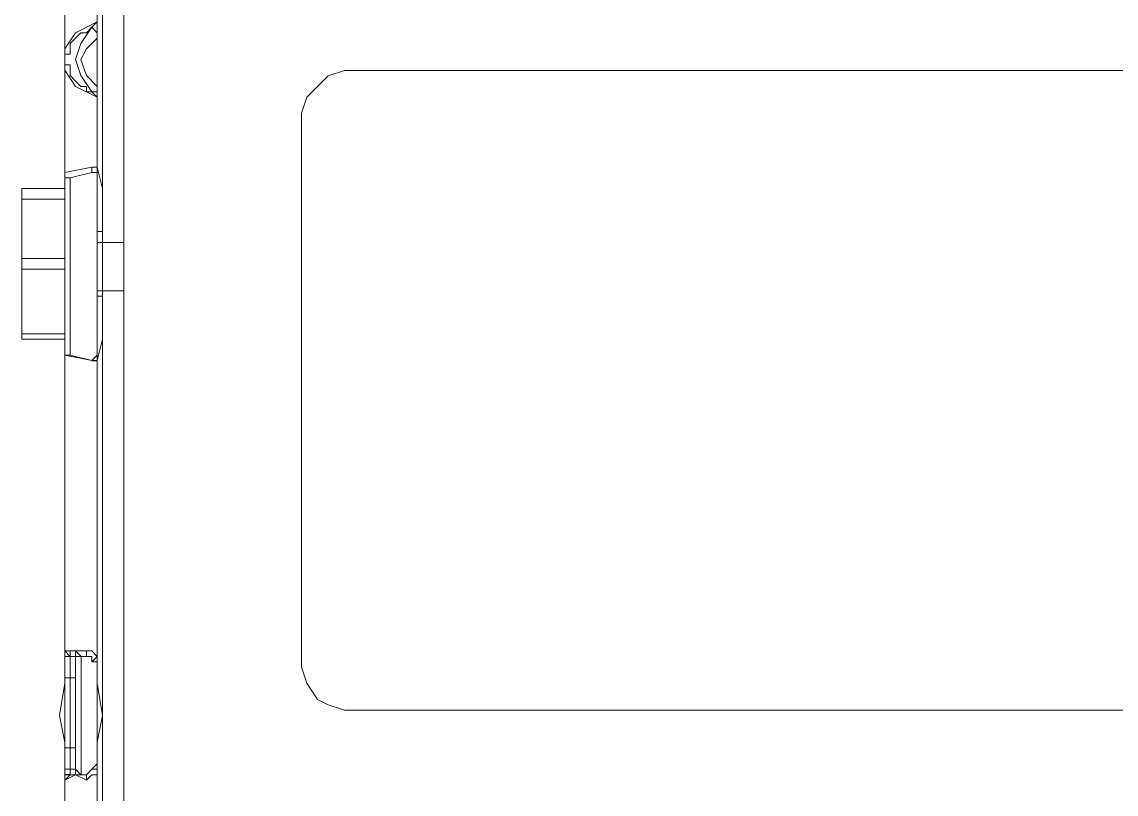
# Model space of a CAD drawing. Header units: millimetres. Extents: x 3165 to 8716, y -1118 to 2802.
# Drawn here: x 8298.9 to 8359.4, y 1046.4 to 1089.1 of the extents above; entities that cross this region are included whole.
import ezdxf

# ---------------------------------------------------------------- set-up
doc = ezdxf.new("R2010")
doc.units = ezdxf.units.MM
doc.linetypes.add('PDF_IMPORT', pattern=[1, 0.8, -0.2])
doc.layers.add('PDF_Geometry', color=7, linetype='Continuous', true_color=0x1f1916)

msp = doc.modelspace()

# ---------------------------------------------------------------- linework, layer by layer
at = {"layer": 'PDF_Geometry', "color": 0, "linetype": 'PDF_IMPORT', "lineweight": 15, "ltscale": 0.287125}
msp.add_lwpolyline([(8301.254, 1038.227), (8301.254, 1129.558)], dxfattribs=at)
at = {"layer": 'PDF_Geometry', "color": 0, "lineweight": 15}
for points in [[(8304.523, 1113.49), (8303.334, 1113.49), (8303.334, 1113.192), (8303.334, 1077.494), (8303.334, 1076.899), (8304.523, 1076.899)], [(8304.523, 1113.492), (8304.523, 1076.9), (8304.523, 1074.223), (8304.523, 1038.227), (8304.523, 1037.929), (8304.821, 1037.633), (8304.821, 1037.335), (8305.119, 1037.037), (8305.416, 1037.037), (8305.714, 1036.739), (8306.012, 1036.739), (8312.555, 1036.739)], [(8301.253, 1087.611), (8301.253, 1086.42), (8301.849, 1085.528), (8303.038, 1084.933), (8301.849, 1085.528), (8301.253, 1086.42), (8301.849, 1085.528), (8303.038, 1084.933), (8301.849, 1085.528), (8301.253, 1086.42), (8301.849, 1085.528), (8303.038, 1084.933), (8301.849, 1085.528), (8301.253, 1086.42), (8301.849, 1085.528), (8303.038, 1084.933), (8301.849, 1085.528), (8301.253, 1086.42), (8301.849, 1085.528), (8303.038, 1084.933), (8301.849, 1085.528), (8301.253, 1086.42), (8301.849, 1085.528), (8303.038, 1084.933), (8301.849, 1085.528), (8301.253, 1086.42), (8301.849, 1085.528), (8303.038, 1084.933), (8301.849, 1085.528), (8301.253, 1086.42), (8301.849, 1085.528), (8303.038, 1084.933), (8301.849, 1085.528), (8301.253, 1086.42), (8301.849, 1085.528), (8303.038, 1084.933), (8301.849, 1085.528), (8301.253, 1086.42), (8301.849, 1085.528), (8303.038, 1084.933), (8301.849, 1085.528), (8301.253, 1086.42), (8301.849, 1085.528), (8303.038, 1084.933), (8302.741, 1085.23), (8302.443, 1085.23), (8302.443, 1085.528), (8302.145, 1085.528), (8301.849, 1085.826), (8301.551, 1086.124), (8301.551, 1086.718), (8301.253, 1086.718), (8301.253, 1087.313), (8301.551, 1087.313), (8301.551, 1087.909), (8301.849, 1088.205), (8302.145, 1088.503), (8302.443, 1088.503), (8302.741, 1088.801), (8303.038, 1089.098), (8301.849, 1088.503), (8301.253, 1087.611), (8301.849, 1088.503), (8303.038, 1089.098), (8301.849, 1088.503), (8301.253, 1087.611), (8301.849, 1088.503), (8303.038, 1089.098), (8301.849, 1088.503), (8301.253, 1087.611), (8301.849, 1088.503), (8303.038, 1089.098), (8301.849, 1088.503), (8301.253, 1087.611), (8301.849, 1088.503), (8303.038, 1089.098), (8301.849, 1088.503), (8301.253, 1087.611), (8301.849, 1088.503), (8303.038, 1089.098), (8301.849, 1088.503), (8301.253, 1087.611), (8301.849, 1088.503), (8303.038, 1089.098), (8301.849, 1088.503), (8301.253, 1087.611), (8301.849, 1088.503), (8303.038, 1089.098), (8301.849, 1088.503), (8301.253, 1087.611), (8301.849, 1088.503), (8303.038, 1089.098), (8301.849, 1088.503), (8301.253, 1087.611), (8301.849, 1088.503), (8303.038, 1089.098), (8301.849, 1088.503), (8301.253, 1087.611), (8301.849, 1088.503), (8303.038, 1089.098), (8301.849, 1088.503), (8301.253, 1087.611), (8301.253, 1111.112)], [(8301.254, 1086.422), (8301.254, 1087.612), (8301.254, 1111.114)], [(8303.038, 1089.992), (8303.038, 1089.099), (8303.038, 1088.505), (8303.038, 1088.207), (8302.443, 1087.612), (8302.145, 1087.018), (8302.443, 1086.125), (8303.038, 1085.529)], [(8303.038, 1088.208), (8303.038, 1088.506), (8303.038, 1089.101)], [(8303.038, 1088.503), (8302.741, 1088.801), (8302.145, 1087.909), (8301.849, 1087.016), (8302.145, 1086.124), (8302.741, 1085.23), (8303.038, 1085.23), (8303.038, 1085.528)], [(8303.041, 1087.907), (8303.041, 1088.204), (8303.041, 1088.502)], [(8301.253, 1086.422), (8301.253, 1080.769), (8302.741, 1081.067)], [(8301.254, 1080.771), (8301.254, 1086.423)], [(8303.041, 1085.526), (8303.041, 1086.122)], [(8303.038, 1085.827), (8303.038, 1085.529), (8303.038, 1084.935), (8303.038, 1081.067)], [(8303.038, 1084.936), (8303.038, 1085.531)], [(8303.039, 1084.935), (8303.039, 1085.231), (8302.743, 1085.231)], [(8303.039, 1081.069), (8303.039, 1084.936)], [(8302.743, 1080.769), (8303.039, 1080.769), (8303.039, 1081.067)], [(8303.039, 1081.066), (8302.743, 1081.066)], [(8303.039, 1081.066), (8302.743, 1081.066)], [(8303.039, 1081.066), (8302.743, 1081.066)], [(8303.039, 1081.066), (8302.743, 1081.066)], [(8303.039, 1081.066), (8302.743, 1081.066)], [(8303.039, 1081.066), (8302.743, 1081.066)], [(8303.039, 1081.066), (8302.743, 1081.066)], [(8303.039, 1081.066), (8302.743, 1081.066)], [(8303.039, 1081.066), (8302.743, 1081.066)], [(8303.039, 1081.066), (8302.743, 1081.066)], [(8303.039, 1081.066), (8302.743, 1081.066)], [(8303.039, 1081.066), (8302.743, 1081.066)], [(8303.039, 1081.066), (8302.743, 1081.066)], [(8303.039, 1081.066), (8302.743, 1081.066)], [(8303.039, 1081.066), (8302.743, 1081.066)], [(8303.039, 1081.066), (8302.743, 1081.066)], [(8303.039, 1081.066), (8302.743, 1081.066)], [(8302.743, 1080.768), (8302.743, 1081.066)], [(8303.336, 1077.497), (8303.336, 1079.877), (8303.038, 1081.067)], [(8303.336, 1077.497), (8303.336, 1079.877), (8303.038, 1081.067)], [(8303.336, 1077.497), (8303.336, 1079.877), (8303.038, 1081.067)], [(8303.336, 1077.497), (8303.336, 1079.877), (8303.038, 1081.067)], [(8303.336, 1077.497), (8303.336, 1079.877), (8303.038, 1081.067)], [(8303.336, 1077.497), (8303.336, 1079.877), (8303.038, 1081.067)], [(8303.336, 1077.497), (8303.336, 1079.877), (8303.038, 1081.067)], [(8303.336, 1077.497), (8303.336, 1079.877), (8303.038, 1081.067)], [(8303.336, 1077.497), (8303.336, 1079.877), (8303.038, 1081.067)], [(8303.336, 1077.497), (8303.336, 1079.877), (8303.038, 1081.067)], [(8303.336, 1077.497), (8303.336, 1079.877), (8303.038, 1081.067)], [(8303.336, 1077.497), (8303.336, 1079.877), (8303.038, 1081.067)], [(8303.336, 1077.497), (8303.336, 1079.877), (8303.038, 1081.067)], [(8303.336, 1077.497), (8303.336, 1079.877), (8303.038, 1081.067)], [(8303.336, 1077.497), (8303.336, 1079.877), (8303.038, 1081.067)], [(8303.336, 1077.497), (8303.336, 1079.877), (8303.038, 1081.067)], [(8303.336, 1077.497), (8303.336, 1079.877), (8303.038, 1081.067)], [(8303.038, 1080.769), (8303.038, 1081.067)], [(8301.253, 1080.769), (8301.253, 1080.471)], [(8301.254, 1080.769), (8301.254, 1080.471), (8301.552, 1080.471)], [(8301.254, 1080.769), (8301.254, 1080.471), (8301.552, 1080.471)], [(8301.254, 1080.769), (8301.254, 1080.471), (8301.552, 1080.471)], [(8301.254, 1080.769), (8301.254, 1080.471), (8301.552, 1080.471)], [(8301.254, 1080.769), (8301.254, 1080.471), (8301.552, 1080.471)], [(8301.254, 1080.769), (8301.254, 1080.471), (8301.552, 1080.471)], [(8301.254, 1080.769), (8301.254, 1080.471), (8301.552, 1080.471)], [(8301.254, 1080.769), (8301.254, 1080.471), (8301.552, 1080.471)], [(8301.254, 1080.769), (8301.254, 1080.471), (8301.552, 1080.471)], [(8301.254, 1080.769), (8301.254, 1080.471), (8301.552, 1080.471)], [(8301.254, 1080.769), (8301.254, 1080.471), (8301.552, 1080.471)], [(8301.254, 1080.769), (8301.254, 1080.471), (8301.552, 1080.471)], [(8301.254, 1080.769), (8301.254, 1080.471), (8301.552, 1080.471)], [(8301.254, 1080.769), (8301.254, 1080.471), (8301.552, 1080.471)], [(8301.254, 1080.769), (8301.254, 1080.471), (8301.552, 1080.471)], [(8301.254, 1080.769), (8301.254, 1080.471), (8301.552, 1080.471)], [(8301.254, 1080.769), (8301.254, 1080.471), (8301.552, 1080.471)], [(8301.254, 1080.769), (8301.254, 1080.471)], [(8301.554, 1080.471), (8301.256, 1080.471), (8301.256, 1070.951), (8301.256, 1070.654), (8301.554, 1070.654)], [(8303.038, 1076.901), (8303.038, 1077.497), (8303.038, 1080.769), (8302.741, 1080.769), (8301.551, 1080.471), (8301.551, 1070.654), (8302.741, 1070.356), (8303.038, 1070.654), (8303.038, 1073.926), (8303.038, 1074.224)], [(8298.877, 1078.391), (8298.877, 1079.878), (8298.877, 1079.284)], [(8301.256, 1079.878), (8298.877, 1079.878)], [(8301.256, 1079.284), (8298.877, 1079.284), (8298.877, 1078.391), (8298.877, 1076.903)], [(8303.337, 1077.499), (8303.039, 1077.499)], [(8298.877, 1076.011), (8298.877, 1076.903), (8298.877, 1074.226), (8298.877, 1075.416)], [(8303.336, 1074.224), (8303.038, 1074.224), (8303.038, 1076.901), (8303.336, 1076.901)], [(8303.334, 1076.899), (8303.334, 1074.221), (8304.523, 1074.221)], [(8301.256, 1076.011), (8298.877, 1076.011), (8298.877, 1075.416), (8301.256, 1075.416)], [(8298.877, 1074.226), (8298.877, 1073.035), (8298.877, 1071.846), (8301.256, 1071.846)], [(8303.337, 1073.631), (8303.337, 1073.928), (8303.039, 1073.928)], [(8303.333, 1074.221), (8303.333, 1073.627), (8303.333, 1038.226), (8304.522, 1038.226)], [(8303.039, 1070.359), (8303.337, 1071.55), (8303.337, 1073.633)], [(8303.039, 1070.359), (8303.337, 1071.55), (8303.337, 1073.633)], [(8303.039, 1070.359), (8303.337, 1071.55), (8303.337, 1073.633)], [(8303.039, 1070.359), (8303.337, 1071.55), (8303.337, 1073.633)], [(8303.039, 1070.359), (8303.337, 1071.55), (8303.337, 1073.633)], [(8303.039, 1070.359), (8303.337, 1071.55), (8303.337, 1073.633)], [(8303.039, 1070.359), (8303.337, 1071.55), (8303.337, 1073.633)], [(8303.039, 1070.359), (8303.337, 1071.55), (8303.337, 1073.633)], [(8303.039, 1070.359), (8303.337, 1071.55), (8303.337, 1073.633)], [(8303.039, 1070.359), (8303.337, 1071.55), (8303.337, 1073.633)], [(8303.039, 1070.359), (8303.337, 1071.55), (8303.337, 1073.633)], [(8303.039, 1070.359), (8303.337, 1071.55), (8303.337, 1073.633)], [(8303.039, 1070.359), (8303.337, 1071.55), (8303.337, 1073.633)], [(8303.039, 1070.359), (8303.337, 1071.55), (8303.337, 1073.633)], [(8303.039, 1070.359), (8303.337, 1071.55), (8303.337, 1073.633)], [(8303.039, 1070.359), (8303.337, 1071.55), (8303.337, 1073.633)], [(8303.039, 1070.359), (8303.337, 1071.55), (8303.337, 1073.633)], [(8298.877, 1071.846), (8298.877, 1071.548), (8298.877, 1073.035)], [(8298.877, 1071.548), (8301.256, 1071.548)], [(8301.253, 1070.952), (8301.253, 1070.656)], [(8302.741, 1070.356), (8301.253, 1070.654), (8301.253, 1054.292), (8301.849, 1054.292), (8302.443, 1054.292)], [(8301.552, 1053.996), (8301.254, 1054.294), (8301.254, 1070.656)], [(8301.552, 1070.654), (8301.254, 1070.654)], [(8301.552, 1070.654), (8301.254, 1070.654)], [(8301.552, 1070.654), (8301.254, 1070.654)], [(8301.552, 1070.654), (8301.254, 1070.654)], [(8301.552, 1070.654), (8301.254, 1070.654)], [(8301.552, 1070.654), (8301.254, 1070.654)], [(8301.552, 1070.654), (8301.254, 1070.654)], [(8301.552, 1070.654), (8301.254, 1070.654)], [(8301.552, 1070.654), (8301.254, 1070.654)], [(8301.552, 1070.654), (8301.254, 1070.654)], [(8301.552, 1070.654), (8301.254, 1070.654)], [(8301.552, 1070.654), (8301.254, 1070.654)], [(8301.552, 1070.654), (8301.254, 1070.654)], [(8301.552, 1070.654), (8301.254, 1070.654)], [(8301.552, 1070.654), (8301.254, 1070.654)], [(8301.552, 1070.654), (8301.254, 1070.654)], [(8301.552, 1070.654), (8301.254, 1070.654)], [(8302.743, 1070.356), (8303.039, 1070.356), (8303.039, 1053.995), (8303.039, 1053.698)], [(8302.743, 1070.355), (8303.039, 1070.355)], [(8302.743, 1070.355), (8303.039, 1070.355)], [(8302.743, 1070.355), (8303.039, 1070.355)], [(8302.743, 1070.355), (8303.039, 1070.355)], [(8302.743, 1070.355), (8303.039, 1070.355)], [(8302.743, 1070.355), (8303.039, 1070.355)], [(8302.743, 1070.355), (8303.039, 1070.355)], [(8302.743, 1070.355), (8303.039, 1070.355)], [(8302.743, 1070.355), (8303.039, 1070.355)], [(8302.743, 1070.355), (8303.039, 1070.355)], [(8302.743, 1070.355), (8303.039, 1070.355)], [(8302.743, 1070.355), (8303.039, 1070.355)], [(8302.743, 1070.355), (8303.039, 1070.355)], [(8302.743, 1070.355), (8303.039, 1070.355)], [(8302.743, 1070.355), (8303.039, 1070.355)], [(8302.743, 1070.355), (8303.039, 1070.355)], [(8302.743, 1070.355), (8303.039, 1070.355)], [(8303.038, 1070.356), (8303.038, 1070.654)], [(8303.039, 1070.361), (8303.039, 1053.702), (8303.039, 1052.512), (8303.337, 1050.727), (8303.039, 1049.239), (8303.039, 1047.752), (8303.039, 1049.239), (8303.337, 1050.727), (8303.039, 1052.512), (8303.039, 1053.702), (8303.039, 1052.512), (8303.337, 1050.727), (8303.039, 1049.239), (8303.039, 1047.752), (8303.039, 1049.239), (8303.337, 1050.727), (8303.039, 1052.512), (8303.039, 1053.702), (8303.039, 1052.512), (8303.337, 1050.727), (8303.039, 1049.239), (8303.039, 1047.752), (8303.039, 1049.239), (8303.337, 1050.727), (8303.039, 1052.512), (8303.039, 1053.702), (8303.039, 1052.512), (8303.337, 1050.727), (8303.039, 1049.239), (8303.039, 1047.752), (8303.039, 1049.239), (8303.337, 1050.727), (8303.039, 1052.512), (8303.039, 1053.702), (8303.039, 1052.512), (8303.337, 1050.727), (8303.039, 1049.239), (8303.039, 1047.752), (8303.039, 1049.239), (8303.337, 1050.727), (8303.039, 1052.512), (8303.039, 1053.702), (8303.039, 1052.512), (8303.337, 1050.727), (8303.039, 1049.239), (8303.039, 1047.752), (8303.039, 1049.239), (8303.337, 1050.727), (8303.039, 1052.512), (8303.039, 1053.702), (8303.039, 1052.512), (8303.337, 1050.727), (8303.039, 1049.239), (8303.039, 1047.752), (8303.039, 1049.239), (8303.337, 1050.727), (8303.039, 1052.512), (8303.039, 1053.702), (8303.039, 1052.512), (8303.337, 1050.727), (8303.039, 1049.239), (8303.039, 1047.752), (8303.039, 1049.239), (8303.337, 1050.727), (8303.039, 1052.512), (8303.039, 1053.702), (8303.039, 1052.512), (8303.337, 1050.727), (8303.039, 1049.239), (8303.039, 1047.752), (8303.039, 1049.239), (8303.337, 1050.727), (8303.039, 1052.512), (8303.039, 1053.702), (8303.039, 1052.512), (8303.337, 1050.727), (8303.039, 1049.239), (8303.039, 1047.752), (8303.039, 1049.239), (8303.337, 1050.727), (8303.039, 1052.512), (8303.039, 1053.702), (8303.039, 1052.512), (8303.337, 1050.727), (8303.039, 1049.239), (8303.039, 1047.752), (8303.039, 1041.207)], [(8301.849, 1047.747), (8301.849, 1048.938), (8301.849, 1050.723), (8301.849, 1052.806), (8301.551, 1052.806), (8301.253, 1052.806), (8301.253, 1052.508), (8300.957, 1050.723), (8301.253, 1049.234), (8301.253, 1052.508), (8301.253, 1053.995), (8301.551, 1053.995), (8301.551, 1054.292), (8301.551, 1053.995), (8301.551, 1054.292), (8301.551, 1053.995), (8301.551, 1054.292), (8301.551, 1053.995), (8301.551, 1054.292), (8301.551, 1053.995), (8301.551, 1054.292), (8301.551, 1053.995), (8301.551, 1054.292), (8301.551, 1053.995), (8301.551, 1054.292), (8301.551, 1053.995), (8301.551, 1054.292), (8301.551, 1053.995), (8301.551, 1054.292), (8301.551, 1053.995), (8301.551, 1054.292)], [(8301.849, 1054.292), (8301.849, 1053.995), (8301.849, 1054.292), (8301.849, 1053.995), (8301.849, 1054.292), (8301.849, 1053.995), (8301.849, 1054.292), (8301.849, 1053.995), (8301.849, 1054.292), (8301.849, 1053.995), (8301.849, 1054.292), (8301.849, 1053.995), (8301.849, 1054.292), (8301.849, 1053.995), (8301.849, 1054.292), (8301.849, 1053.995), (8301.849, 1054.292), (8301.849, 1053.995), (8301.849, 1054.292), (8301.849, 1053.995), (8301.849, 1054.292), (8301.849, 1053.995), (8301.551, 1053.995), (8301.551, 1054.292), (8301.253, 1054.292)], [(8301.254, 1054.292), (8301.254, 1053.995)], [(8301.254, 1054.292), (8301.254, 1053.995)], [(8301.254, 1054.292), (8301.254, 1053.995)], [(8301.254, 1054.292), (8301.254, 1053.995)], [(8301.254, 1054.292), (8301.254, 1053.995)], [(8301.254, 1054.292), (8301.254, 1053.995)], [(8301.254, 1054.292), (8301.254, 1053.995)], [(8301.254, 1054.292), (8301.254, 1053.995)], [(8301.254, 1054.292), (8301.254, 1053.995)], [(8301.254, 1054.292), (8301.254, 1053.995)], [(8301.254, 1054.292), (8301.254, 1053.995)], [(8301.254, 1054.292), (8301.254, 1053.995)], [(8301.254, 1054.292), (8301.254, 1053.995)], [(8301.254, 1054.292), (8301.254, 1053.995)], [(8301.254, 1054.292), (8301.254, 1053.995)], [(8301.254, 1054.292), (8301.254, 1053.995)], [(8301.254, 1054.292), (8301.254, 1053.995)], [(8301.254, 1054.292), (8301.552, 1054.292)], [(8301.849, 1052.806), (8301.849, 1053.995), (8301.551, 1053.995), (8301.551, 1052.806), (8301.551, 1048.938), (8301.551, 1047.747), (8301.551, 1047.449), (8301.551, 1047.747), (8301.551, 1047.449), (8301.551, 1047.747), (8301.551, 1047.449), (8301.551, 1047.747), (8301.551, 1047.449), (8301.551, 1047.747), (8301.551, 1047.449), (8301.551, 1047.747), (8301.551, 1047.449), (8301.551, 1047.747), (8301.551, 1047.449), (8301.551, 1047.747), (8301.551, 1047.449), (8301.551, 1047.747), (8301.551, 1047.449)], [(8301.552, 1053.995), (8301.552, 1054.292)], [(8302.145, 1047.449), (8301.849, 1047.747), (8301.849, 1053.995), (8302.145, 1053.995)], [(8301.85, 1054.292), (8302.147, 1053.995)], [(8301.85, 1054.292), (8302.147, 1053.995)], [(8301.85, 1054.292), (8302.147, 1053.995)], [(8301.85, 1054.292), (8302.147, 1053.995)], [(8301.85, 1054.292), (8302.147, 1053.995)], [(8301.85, 1054.292), (8302.147, 1053.995)], [(8301.85, 1054.292), (8302.147, 1053.995)], [(8301.85, 1054.292), (8302.147, 1053.995)], [(8301.85, 1054.292), (8302.147, 1053.995)], [(8301.85, 1054.292), (8302.147, 1053.995)], [(8301.85, 1054.292), (8302.147, 1053.995)], [(8301.85, 1054.292), (8302.147, 1053.995)], [(8301.85, 1054.292), (8302.147, 1053.995)], [(8301.85, 1054.292), (8302.147, 1053.995)], [(8301.85, 1054.292), (8302.147, 1053.995)], [(8301.85, 1054.292), (8302.147, 1053.995)], [(8301.85, 1054.292), (8302.147, 1053.995)], [(8301.85, 1053.995), (8301.85, 1054.292)], [(8303.041, 1053.4), (8303.041, 1053.698), (8302.744, 1053.698), (8302.744, 1053.995), (8302.446, 1053.995), (8302.148, 1053.995), (8302.148, 1047.449), (8302.446, 1047.449), (8302.744, 1047.747), (8303.041, 1048.045)], [(8303.038, 1053.995), (8302.741, 1054.292), (8302.443, 1054.292)], [(8303.038, 1053.995), (8302.741, 1054.292), (8302.443, 1054.292)], [(8303.038, 1053.995), (8302.741, 1054.292), (8302.443, 1054.292)], [(8303.038, 1053.995), (8302.741, 1054.292), (8302.443, 1054.292)], [(8303.038, 1053.995), (8302.741, 1054.292), (8302.443, 1054.292)], [(8303.038, 1053.995), (8302.741, 1054.292), (8302.443, 1054.292)], [(8303.038, 1053.995), (8302.741, 1054.292), (8302.443, 1054.292)], [(8303.038, 1053.995), (8302.741, 1054.292), (8302.443, 1054.292)], [(8303.038, 1053.995), (8302.741, 1054.292), (8302.443, 1054.292)], [(8303.038, 1053.995), (8302.741, 1054.292), (8302.443, 1054.292)], [(8303.038, 1053.995), (8302.741, 1054.292), (8302.443, 1054.292)], [(8303.038, 1053.995), (8302.741, 1054.292), (8302.443, 1054.292)], [(8303.038, 1053.995), (8302.741, 1054.292), (8302.443, 1054.292)], [(8303.038, 1053.995), (8302.741, 1054.292), (8302.443, 1054.292)], [(8303.038, 1053.995), (8302.741, 1054.292), (8302.443, 1054.292)], [(8303.038, 1053.995), (8302.741, 1054.292), (8302.443, 1054.292)], [(8303.038, 1053.995), (8302.741, 1054.292), (8302.443, 1054.292), (8302.443, 1053.995)], [(8302.743, 1053.698), (8303.039, 1053.995)], [(8301.253, 1049.234), (8301.253, 1048.938), (8301.551, 1048.938), (8301.849, 1048.938)], [(8301.253, 1048.938), (8301.253, 1047.747), (8301.551, 1047.747), (8301.849, 1047.747), (8301.849, 1047.449), (8301.551, 1047.449), (8301.253, 1047.153)], [(8303.041, 1047.747), (8303.041, 1048.045), (8303.041, 1048.342)], [(8302.443, 1047.153), (8301.849, 1047.449), (8301.253, 1047.153), (8301.253, 1038.822)], [(8301.254, 1047.747), (8301.254, 1047.153)], [(8301.254, 1047.747), (8301.254, 1047.153)], [(8301.254, 1047.747), (8301.254, 1047.153)], [(8301.254, 1047.747), (8301.254, 1047.153)], [(8301.254, 1047.747), (8301.254, 1047.153)], [(8301.254, 1047.747), (8301.254, 1047.153)], [(8301.254, 1047.747), (8301.254, 1047.153)], [(8301.254, 1047.747), (8301.254, 1047.153)], [(8301.254, 1047.747), (8301.254, 1047.153)], [(8301.254, 1047.747), (8301.254, 1047.153)], [(8301.254, 1047.747), (8301.254, 1047.153)], [(8301.254, 1047.747), (8301.254, 1047.153)], [(8301.254, 1047.747), (8301.254, 1047.153)], [(8301.254, 1047.747), (8301.254, 1047.153)], [(8301.254, 1047.747), (8301.254, 1047.153)], [(8301.254, 1047.747), (8301.254, 1047.153)], [(8301.254, 1047.747), (8301.254, 1047.153)], [(8301.254, 1038.823), (8301.254, 1047.154), (8301.254, 1047.451), (8301.552, 1047.451)], [(8301.552, 1047.449), (8301.254, 1047.449), (8301.254, 1047.153)], [(8301.552, 1047.747), (8301.552, 1047.449)], [(8301.552, 1047.747), (8301.552, 1047.449)], [(8301.85, 1047.449), (8301.85, 1047.747)], [(8301.85, 1047.449), (8301.85, 1047.747)], [(8301.85, 1047.449), (8301.85, 1047.747)], [(8301.85, 1047.449), (8301.85, 1047.747)], [(8301.85, 1047.449), (8301.85, 1047.747)], [(8301.85, 1047.449), (8301.85, 1047.747)], [(8301.85, 1047.449), (8301.85, 1047.747)], [(8301.85, 1047.449), (8301.85, 1047.747)], [(8301.85, 1047.449), (8301.85, 1047.747)], [(8301.85, 1047.449), (8301.85, 1047.747)], [(8301.85, 1047.449), (8301.85, 1047.747)], [(8301.85, 1047.449), (8301.85, 1047.747)], [(8301.85, 1047.449), (8301.85, 1047.747)], [(8301.85, 1047.449), (8301.85, 1047.747)], [(8301.85, 1047.449), (8301.85, 1047.747)], [(8301.85, 1047.449), (8301.85, 1047.747)], [(8301.85, 1047.449), (8301.85, 1047.747)], [(8301.85, 1047.449), (8301.85, 1047.747)], [(8301.85, 1047.449), (8301.85, 1047.747)], [(8301.85, 1047.449), (8301.85, 1047.747)], [(8301.85, 1047.449), (8301.85, 1047.747)], [(8301.85, 1047.449), (8301.85, 1047.747)], [(8302.147, 1047.449), (8301.85, 1047.449)], [(8302.147, 1047.449), (8301.85, 1047.449)], [(8302.147, 1047.449), (8301.85, 1047.449)], [(8302.147, 1047.449), (8301.85, 1047.449)], [(8302.147, 1047.449), (8301.85, 1047.449)], [(8302.147, 1047.449), (8301.85, 1047.449)], [(8302.147, 1047.449), (8301.85, 1047.449)], [(8302.147, 1047.449), (8301.85, 1047.449)], [(8302.147, 1047.449), (8301.85, 1047.449)], [(8302.147, 1047.449), (8301.85, 1047.449)], [(8302.147, 1047.449), (8301.85, 1047.449)], [(8302.147, 1047.449), (8301.85, 1047.449)], [(8302.147, 1047.449), (8301.85, 1047.449)], [(8302.147, 1047.449), (8301.85, 1047.449)], [(8302.147, 1047.449), (8301.85, 1047.449)], [(8302.147, 1047.449), (8301.85, 1047.449)], [(8302.147, 1047.449), (8301.85, 1047.449)], [(8302.443, 1047.153), (8302.741, 1047.449), (8303.038, 1047.449)], [(8302.443, 1047.153), (8302.741, 1047.449), (8303.038, 1047.449)], [(8302.443, 1047.153), (8302.741, 1047.449), (8303.038, 1047.449)], [(8302.443, 1047.153), (8302.741, 1047.449), (8303.038, 1047.449)], [(8302.443, 1047.153), (8302.741, 1047.449), (8303.038, 1047.449)], [(8302.443, 1047.153), (8302.741, 1047.449), (8303.038, 1047.449)], [(8302.443, 1047.153), (8302.741, 1047.449), (8303.038, 1047.449)], [(8302.443, 1047.153), (8302.741, 1047.449), (8303.038, 1047.449)], [(8302.443, 1047.153), (8302.741, 1047.449), (8303.038, 1047.449)], [(8302.443, 1047.153), (8302.741, 1047.449), (8303.038, 1047.449)], [(8302.443, 1047.153), (8302.741, 1047.449), (8303.038, 1047.449)], [(8302.443, 1047.153), (8302.741, 1047.449), (8303.038, 1047.449)], [(8302.443, 1047.153), (8302.741, 1047.449), (8303.038, 1047.449)], [(8302.443, 1047.153), (8302.741, 1047.449), (8303.038, 1047.449)], [(8302.443, 1047.153), (8302.741, 1047.449), (8303.038, 1047.449)], [(8302.443, 1047.153), (8302.741, 1047.449), (8303.038, 1047.449)], [(8302.443, 1047.153), (8302.741, 1047.449), (8303.038, 1047.449)], [(8302.443, 1047.449), (8302.443, 1047.153)], [(8303.039, 1047.749), (8303.039, 1047.451), (8303.039, 1047.749), (8302.743, 1047.749)], [(8303.039, 1041.502), (8303.039, 1047.452)]]:
    msp.add_lwpolyline(points, dxfattribs=at)
for points in [[(8410.714, 1084.04), (8410.416, 1084.932), (8410.119, 1085.526), (8409.227, 1086.122), (8408.334, 1086.419), (8316.718, 1086.419), (8315.826, 1086.122), (8315.231, 1085.526), (8314.637, 1084.932), (8314.339, 1084.04), (8314.339, 1053.397), (8314.637, 1052.506), (8315.231, 1051.614), (8315.826, 1051.316), (8316.718, 1051.018), (8407.144, 1051.018), (8410.714, 1054.588)], [(8302.743, 1081.066), (8303.039, 1081.066)], [(8302.743, 1081.066), (8303.039, 1081.066)], [(8303.038, 1081.067), (8303.336, 1079.877), (8303.336, 1077.497), (8303.336, 1079.877)], [(8303.038, 1081.067), (8303.336, 1079.877), (8303.336, 1077.497), (8303.336, 1079.877)], [(8301.552, 1080.471), (8301.254, 1080.471), (8301.254, 1080.769), (8301.254, 1080.471)], [(8301.552, 1080.471), (8301.254, 1080.471), (8301.254, 1080.769), (8301.254, 1080.471)], [(8303.337, 1073.633), (8303.337, 1071.55), (8303.039, 1070.359), (8303.337, 1071.55)], [(8303.337, 1073.633), (8303.337, 1071.55), (8303.039, 1070.359), (8303.337, 1071.55)], [(8301.254, 1070.654), (8301.552, 1070.654)], [(8301.254, 1070.654), (8301.552, 1070.654)], [(8303.039, 1070.355), (8302.743, 1070.355)], [(8303.039, 1070.355), (8302.743, 1070.355)], [(8301.254, 1053.995), (8301.254, 1054.292)], [(8301.254, 1053.995), (8301.254, 1054.292)], [(8301.551, 1053.995), (8301.551, 1054.292)], [(8302.147, 1053.995), (8301.85, 1054.292)], [(8302.147, 1053.995), (8301.85, 1054.292)], [(8302.443, 1054.292), (8302.741, 1054.292), (8303.038, 1053.995), (8302.741, 1054.292)], [(8302.443, 1054.292), (8302.741, 1054.292), (8303.038, 1053.995), (8302.741, 1054.292)], [(8301.254, 1047.153), (8301.254, 1047.747)], [(8301.254, 1047.153), (8301.254, 1047.747)], [(8301.551, 1047.449), (8301.551, 1047.747)], [(8301.85, 1047.449), (8302.147, 1047.449)], [(8301.85, 1047.449), (8302.147, 1047.449)], [(8303.038, 1047.449), (8302.741, 1047.449), (8302.443, 1047.153), (8302.741, 1047.449)], [(8303.038, 1047.449), (8302.741, 1047.449), (8302.443, 1047.153), (8302.741, 1047.449)]]:
    msp.add_lwpolyline(points, close=True, dxfattribs=at)
for points in [[(8303.038, 1088.207), (8303.038, 1087.414), (8303.038, 1086.62), (8303.038, 1085.827)], [(8303.041, 1086.122), (8303.041, 1086.717), (8303.041, 1087.313), (8303.041, 1087.907)], [(8303.041, 1048.342), (8303.041, 1050.028), (8303.041, 1051.714), (8303.041, 1053.4)]]:
    msp.add_open_spline(points, degree=3, dxfattribs=at)

doc.saveas('drawing.dxf')
